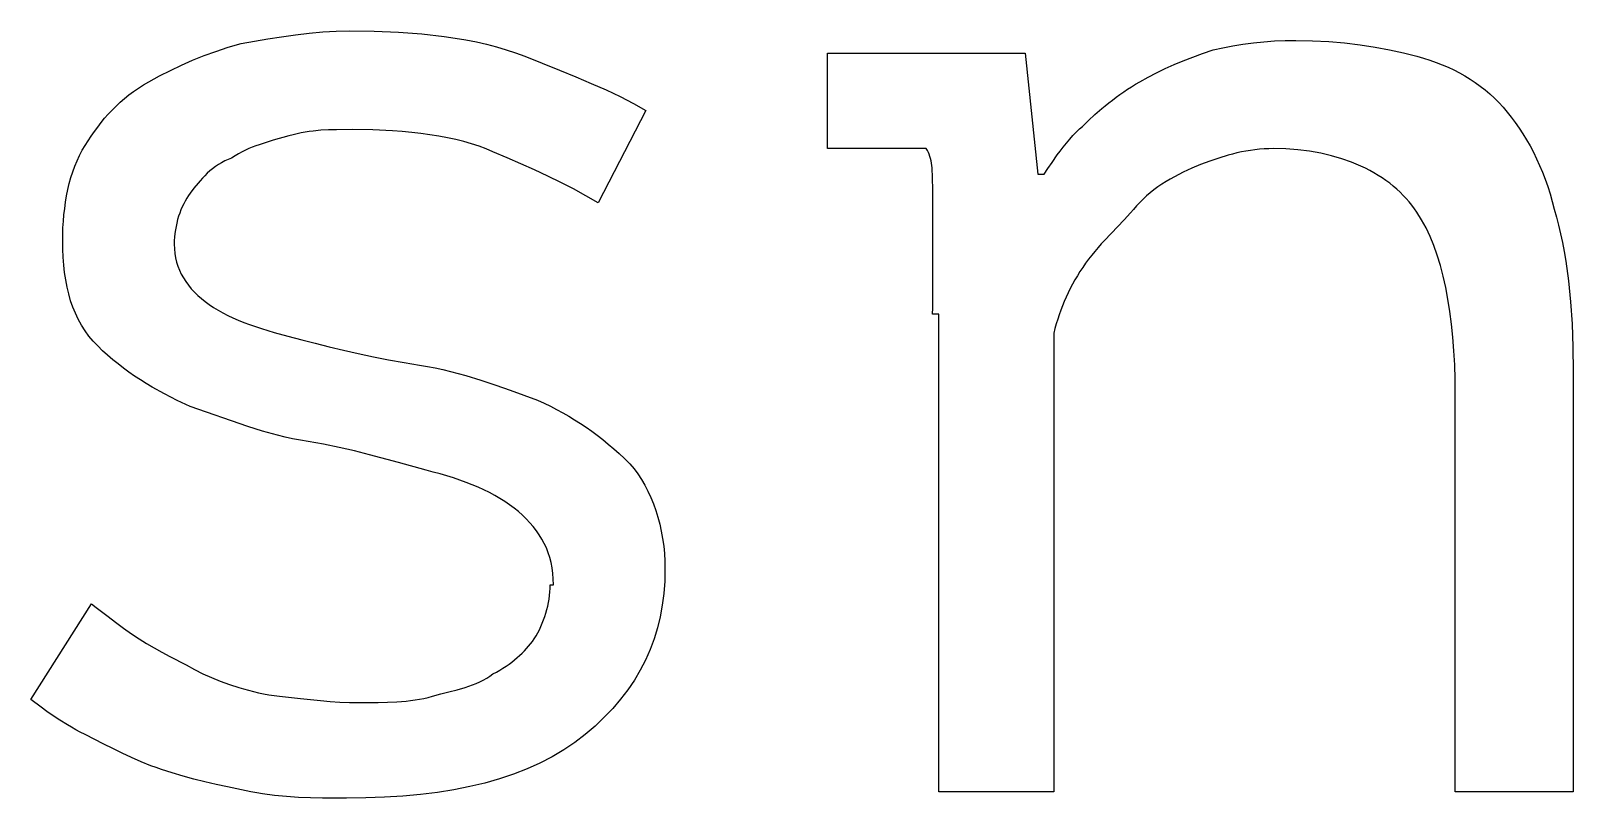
# Model space of a CAD drawing. Header units: millimetres. Extents: x 73 to 173, y -160 to -92.
# Drawn here: x 169.91 to 170.438, y -144.809 to -144.546 of the extents above; entities that cross this region are included whole.
import ezdxf

# ---------------------------------------------------------------- set-up
doc = ezdxf.new("R2010")
doc.units = ezdxf.units.MM
doc.layers.add('F.Silkscreen', color=41, linetype='CONTINUOUS', true_color=0xf2eda1)

msp = doc.modelspace()

# ---------------------------------------------------------------- linework, layer by layer
at = {"layer": 'F.Silkscreen', "linetype": 'CONTINUOUS'}
for p, q in [((169.981939, -144.550856), (169.991107, -144.549266)), ((169.991107, -144.549266), (169.995763, -144.548521)), ((169.995763, -144.548521), (170.00048, -144.547875)), ((170.00048, -144.547875), (170.005175, -144.547287)), ((170.005175, -144.547287), (170.009842, -144.546854)), ((170.009842, -144.546854), (170.014476, -144.546595)), ((170.014476, -144.546595), (170.019011, -144.546494)), ((170.019011, -144.546494), (170.027502, -144.546598)), ((170.027502, -144.546598), (170.035739, -144.546937)), ((170.035739, -144.546937), (170.043731, -144.547542)), ((170.043731, -144.547542), (170.051448, -144.548412)), ((170.051448, -144.548412), (170.055197, -144.548963)), ((170.055197, -144.548963), (170.058838, -144.549581)), ((170.058838, -144.549581), (170.062442, -144.550297)), ((170.331865, -144.550227), (170.335475, -144.549962)), ((170.335475, -144.549962), (170.339166, -144.549802)), ((170.339166, -144.549802), (170.34285, -144.549759)), ((170.34285, -144.549759), (170.348512, -144.549871)), ((170.348512, -144.549871), (170.354062, -144.550168)), ((169.965318, -144.556584), (169.969242, -144.554996)), ((169.969242, -144.554996), (169.97332, -144.553519)), ((169.97332, -144.553519), (169.977538, -144.552139)), ((169.977538, -144.552139), (169.981939, -144.550856)), ((170.062442, -144.550297), (170.06593, -144.5511)), ((170.06593, -144.5511), (170.069333, -144.551991)), ((170.069333, -144.551991), (170.072644, -144.55295)), ((170.072644, -144.55295), (170.075858, -144.554042)), ((170.075858, -144.554042), (170.078986, -144.555213)), ((170.078986, -144.555213), (170.090817, -144.559965)), ((170.182568, -144.586829), (170.182568, -144.554138)), ((170.182568, -144.554138), (170.250172, -144.554138)), ((170.250172, -144.554138), (170.254525, -144.595567)), ((170.307505, -144.555503), (170.310895, -144.55427)), ((170.310895, -144.55427), (170.314493, -144.553058)), ((170.314493, -144.553058), (170.31781, -144.552276)), ((170.31781, -144.552276), (170.321216, -144.551602)), ((170.321216, -144.551602), (170.324694, -144.551043)), ((170.324694, -144.551043), (170.328262, -144.550585)), ((170.328262, -144.550585), (170.331865, -144.550227)), ((170.354062, -144.550168), (170.359502, -144.550629)), ((170.359502, -144.550629), (170.36478, -144.55126)), ((170.36478, -144.55126), (170.369905, -144.552057)), ((170.369905, -144.552057), (170.37487, -144.55299)), ((170.37487, -144.55299), (170.379654, -144.554042)), ((170.379654, -144.554042), (170.384251, -144.555213)), ((170.384251, -144.555213), (170.386482, -144.555869)), ((169.954013, -144.561953), (169.95772, -144.560051)), ((169.95772, -144.560051), (169.961485, -144.558273)), ((169.961485, -144.558273), (169.965318, -144.556584)), ((170.090817, -144.559965), (170.096398, -144.562241)), ((170.29518, -144.560863), (170.298104, -144.559432)), ((170.298104, -144.559432), (170.301136, -144.558069)), ((170.301136, -144.558069), (170.304248, -144.556784)), ((170.304248, -144.556784), (170.307505, -144.555503)), ((170.386482, -144.555869), (170.388662, -144.556546)), ((170.388662, -144.556546), (170.390798, -144.557286)), ((170.390798, -144.557286), (170.392851, -144.558107)), ((170.392851, -144.558107), (170.39488, -144.558946)), ((170.39488, -144.558946), (170.396857, -144.559872)), ((170.396857, -144.559872), (170.398749, -144.560863)), ((169.946794, -144.566082), (169.948513, -144.564996)), ((169.948513, -144.564996), (169.950318, -144.563939)), ((169.950318, -144.563939), (169.954013, -144.561953)), ((170.096398, -144.562241), (170.101746, -144.564487)), ((170.101746, -144.564487), (170.106802, -144.566742)), ((170.285222, -144.566507), (170.286619, -144.565625)), ((170.286619, -144.565625), (170.287985, -144.564774)), ((170.287985, -144.564774), (170.289405, -144.563939)), ((170.289405, -144.563939), (170.292271, -144.56235)), ((170.292271, -144.56235), (170.29518, -144.560863)), ((170.398749, -144.560863), (170.40063, -144.561903)), ((170.40063, -144.561903), (170.402437, -144.563015)), ((170.402437, -144.563015), (170.404206, -144.564157)), ((170.404206, -144.564157), (170.405908, -144.565413)), ((170.405908, -144.565413), (170.407572, -144.566728)), ((169.939135, -144.572256), (169.940535, -144.570942)), ((169.940535, -144.570942), (169.942012, -144.569658)), ((169.942012, -144.569658), (169.943529, -144.568419)), ((169.943529, -144.568419), (169.945135, -144.567244)), ((169.945135, -144.567244), (169.946794, -144.566082)), ((170.106802, -144.566742), (170.111636, -144.56902)), ((170.111636, -144.56902), (170.116183, -144.571347)), ((170.277581, -144.572136), (170.278773, -144.571155)), ((170.278773, -144.571155), (170.280031, -144.570204)), ((170.280031, -144.570204), (170.281276, -144.569258)), ((170.281276, -144.569258), (170.28257, -144.568316)), ((170.28257, -144.568316), (170.283897, -144.567392)), ((170.283897, -144.567392), (170.285222, -144.566507)), ((170.407572, -144.566728), (170.409186, -144.56809)), ((170.409186, -144.56809), (170.410742, -144.569541)), ((170.410742, -144.569541), (170.412242, -144.57107)), ((170.412242, -144.57107), (170.413727, -144.572662)), ((169.935224, -144.576459), (169.936463, -144.575025)), ((169.936463, -144.575025), (169.937798, -144.573618)), ((169.937798, -144.573618), (169.939135, -144.572256)), ((170.120408, -144.573747), (170.104045, -144.605381)), ((170.116183, -144.571347), (170.120408, -144.573747)), ((170.27189, -144.577159), (170.274078, -144.575136)), ((170.274078, -144.575136), (170.276388, -144.573126)), ((170.276388, -144.573126), (170.277581, -144.572136)), ((170.413727, -144.572662), (170.415121, -144.574332)), ((170.415121, -144.574332), (170.416519, -144.576084)), ((170.416519, -144.576084), (170.417877, -144.5779)), ((169.930607, -144.582538), (169.931713, -144.580948)), ((169.931713, -144.580948), (169.932846, -144.579443)), ((169.932846, -144.579443), (169.934006, -144.577914)), ((169.934006, -144.577914), (169.935224, -144.576459)), ((170.00248, -144.581482), (170.00111, -144.581741)), ((170.003848, -144.581215), (170.00248, -144.581482)), ((170.005197, -144.581001), (170.003848, -144.581215)), ((170.00654, -144.580819), (170.005197, -144.581001)), ((170.009193, -144.580562), (170.00654, -144.580819)), ((170.011851, -144.580422), (170.009193, -144.580562)), ((170.014532, -144.580347), (170.011851, -144.580422)), ((170.020098, -144.580297), (170.014532, -144.580347)), ((170.027007, -144.580401), (170.020098, -144.580297)), ((170.03375, -144.580715), (170.027007, -144.580401)), ((170.037026, -144.580954), (170.03375, -144.580715)), ((170.040279, -144.581276), (170.037026, -144.580954)), ((170.043441, -144.581643), (170.040279, -144.581276)), ((170.04654, -144.582059), (170.043441, -144.581643)), ((170.266543, -144.582329), (170.267656, -144.581168)), ((170.267656, -144.581168), (170.268739, -144.580105)), ((170.268739, -144.580105), (170.269776, -144.579203)), ((170.269776, -144.579203), (170.27189, -144.577159)), ((170.417877, -144.5779), (170.419203, -144.579791)), ((170.419203, -144.579791), (170.420481, -144.581763)), ((169.927534, -144.587421), (169.928518, -144.585737)), ((169.928518, -144.585737), (169.929548, -144.584119)), ((169.929548, -144.584119), (169.930607, -144.582538)), ((169.984577, -144.586832), (169.983432, -144.587373)), ((169.985726, -144.586358), (169.984577, -144.586832)), ((169.986905, -144.585898), (169.985726, -144.586358)), ((169.988083, -144.585481), (169.986905, -144.585898)), ((169.990448, -144.58469), (169.988083, -144.585481)), ((169.99292, -144.583977), (169.990448, -144.58469)), ((169.998296, -144.582479), (169.99292, -144.583977)), ((169.999709, -144.582098), (169.998296, -144.582479)), ((170.00111, -144.581741), (169.999709, -144.582098)), ((170.049556, -144.582557), (170.04654, -144.582059)), ((170.052498, -144.583109), (170.049556, -144.582557)), ((170.055357, -144.583737), (170.052498, -144.583109)), ((170.05813, -144.584423), (170.055357, -144.583737)), ((170.060767, -144.585199), (170.05813, -144.584423)), ((170.063331, -144.586039), (170.060767, -144.585199)), ((170.065768, -144.58695), (170.063331, -144.586039)), ((170.06807, -144.587932), (170.065768, -144.58695)), ((170.21634, -144.586829), (170.182568, -144.586829)), ((170.216734, -144.587462), (170.21634, -144.586829)), ((170.26219, -144.587676), (170.263246, -144.586289)), ((170.263246, -144.586289), (170.264331, -144.584927)), ((170.264331, -144.584927), (170.265428, -144.583589)), ((170.265428, -144.583589), (170.266543, -144.582329)), ((170.331989, -144.586947), (170.3304, -144.587056)), ((170.333581, -144.586865), (170.331989, -144.586947)), ((170.335204, -144.586829), (170.333581, -144.586865)), ((170.339432, -144.586947), (170.335204, -144.586829)), ((170.343502, -144.587247), (170.339432, -144.586947)), ((170.420481, -144.581763), (170.421711, -144.583802)), ((170.421711, -144.583802), (170.422926, -144.585898)), ((170.422926, -144.585898), (170.424063, -144.588062)), ((169.925027, -144.592852), (169.925789, -144.590973)), ((169.925789, -144.590973), (169.926615, -144.589166)), ((169.926615, -144.589166), (169.927534, -144.587421)), ((169.975208, -144.591647), (169.974174, -144.592281)), ((169.976331, -144.591073), (169.975208, -144.591647)), ((169.977478, -144.590546), (169.976331, -144.591073)), ((169.978657, -144.590115), (169.977478, -144.590546)), ((169.979874, -144.589314), (169.978657, -144.590115)), ((169.98107, -144.588614), (169.979874, -144.589314)), ((169.982249, -144.587975), (169.98107, -144.588614)), ((169.983432, -144.587373), (169.982249, -144.587975)), ((170.07291, -144.589956), (170.06807, -144.587932)), ((170.077681, -144.592021), (170.07291, -144.589956)), ((170.082338, -144.594105), (170.077681, -144.592021)), ((170.217075, -144.588117), (170.216734, -144.587462)), ((170.217375, -144.588786), (170.217075, -144.588117)), ((170.217627, -144.589496), (170.217375, -144.588786)), ((170.217812, -144.590231), (170.217627, -144.589496)), ((170.218005, -144.590973), (170.217812, -144.590231)), ((170.218164, -144.591764), (170.218005, -144.590973)), ((170.218267, -144.592579), (170.218164, -144.591764)), ((170.257986, -144.593619), (170.259409, -144.591547)), ((170.259409, -144.591547), (170.261193, -144.589014)), ((170.261193, -144.589014), (170.26219, -144.587676)), ((170.313361, -144.591115), (170.310139, -144.592281)), ((170.316507, -144.590066), (170.313361, -144.591115)), ((170.319602, -144.589123), (170.316507, -144.590066)), ((170.321127, -144.588717), (170.319602, -144.589123)), ((170.322666, -144.588321), (170.321127, -144.588717)), ((170.324199, -144.587986), (170.322666, -144.588321)), ((170.325743, -144.587692), (170.324199, -144.587986)), ((170.327289, -144.587448), (170.325743, -144.587692)), ((170.328825, -144.587229), (170.327289, -144.587448)), ((170.3304, -144.587056), (170.328825, -144.587229)), ((170.347494, -144.587718), (170.343502, -144.587247)), ((170.351308, -144.588393), (170.347494, -144.587718)), ((170.354959, -144.589257), (170.351308, -144.588393)), ((170.358515, -144.590281), (170.354959, -144.589257)), ((170.361838, -144.59148), (170.358515, -144.590281)), ((170.365053, -144.592832), (170.361838, -144.59148)), ((170.424063, -144.588062), (170.425172, -144.590281)), ((170.425172, -144.590281), (170.426217, -144.592589)), ((169.923135, -144.598803), (169.923702, -144.596758)), ((169.923702, -144.596758), (169.924309, -144.594787)), ((169.924309, -144.594787), (169.925027, -144.592852)), ((169.968701, -144.596957), (169.967896, -144.597837)), ((169.969503, -144.596112), (169.968701, -144.596957)), ((169.970361, -144.59528), (169.969503, -144.596112)), ((169.971258, -144.594483), (169.970361, -144.59528)), ((169.972169, -144.593709), (169.971258, -144.594483)), ((169.973131, -144.592968), (169.972169, -144.593709)), ((169.974174, -144.592281), (169.973131, -144.592968)), ((170.086877, -144.596245), (170.082338, -144.594105)), ((170.091327, -144.598419), (170.086877, -144.596245)), ((170.218349, -144.593396), (170.218267, -144.592579)), ((170.218411, -144.594251), (170.218349, -144.593396)), ((170.218502, -144.596031), (170.218411, -144.594251)), ((170.218528, -144.597918), (170.218502, -144.596031)), ((170.254525, -144.595567), (170.256713, -144.595567)), ((170.256713, -144.595567), (170.257986, -144.593619)), ((170.299853, -144.597308), (170.298406, -144.598141)), ((170.301306, -144.596473), (170.299853, -144.597308)), ((170.302786, -144.595703), (170.301306, -144.596473)), ((170.30427, -144.594954), (170.302786, -144.595703)), ((170.307235, -144.593562), (170.30427, -144.594954)), ((170.310139, -144.592281), (170.307235, -144.593562)), ((170.366583, -144.593562), (170.365053, -144.592832)), ((170.368075, -144.594347), (170.366583, -144.593562)), ((170.369541, -144.595141), (170.368075, -144.594347)), ((170.370937, -144.595984), (170.369541, -144.595141)), ((170.372309, -144.596867), (170.370937, -144.595984)), ((170.373637, -144.59778), (170.372309, -144.596867)), ((170.426217, -144.592589), (170.427188, -144.594929)), ((170.427188, -144.594929), (170.428116, -144.597346)), ((170.428116, -144.597346), (170.428996, -144.599815)), ((169.922218, -144.602989), (169.92265, -144.600877)), ((169.92265, -144.600877), (169.923135, -144.598803)), ((169.964493, -144.602104), (169.963877, -144.602941)), ((169.965759, -144.600412), (169.964493, -144.602104)), ((169.967178, -144.598681), (169.965759, -144.600412)), ((169.967896, -144.597837), (169.967178, -144.598681)), ((170.095682, -144.600635), (170.091327, -144.598419)), ((170.099895, -144.602973), (170.095682, -144.600635)), ((170.218544, -144.599914), (170.218528, -144.597918)), ((170.218544, -144.615178), (170.218544, -144.599914)), ((170.292957, -144.601963), (170.291711, -144.602995)), ((170.294264, -144.600939), (170.292957, -144.601963)), ((170.295612, -144.599965), (170.294264, -144.600939)), ((170.296993, -144.599028), (170.295612, -144.599965)), ((170.298406, -144.598141), (170.296993, -144.599028)), ((170.374916, -144.598721), (170.373637, -144.59778)), ((170.376135, -144.599712), (170.374916, -144.598721)), ((170.377355, -144.600729), (170.376135, -144.599712)), ((170.378458, -144.601767), (170.377355, -144.600729)), ((170.379537, -144.602849), (170.378458, -144.601767)), ((170.428996, -144.599815), (170.429775, -144.602341)), ((170.429775, -144.602341), (170.430494, -144.604933)), ((169.921302, -144.609504), (169.921556, -144.607319)), ((169.921556, -144.607319), (169.921841, -144.605136)), ((169.921841, -144.605136), (169.922218, -144.602989)), ((169.96134, -144.607821), (169.960915, -144.608888)), ((169.961785, -144.606753), (169.96134, -144.607821)), ((169.96227, -144.605752), (169.961785, -144.606753)), ((169.962777, -144.604778), (169.96227, -144.605752)), ((169.963334, -144.603839), (169.962777, -144.604778)), ((169.963877, -144.602941), (169.963334, -144.603839)), ((170.104045, -144.605381), (170.099895, -144.602973)), ((170.287297, -144.60767), (170.286227, -144.608872)), ((170.288319, -144.606468), (170.287297, -144.60767)), ((170.289369, -144.605262), (170.288319, -144.606468)), ((170.290517, -144.604109), (170.289369, -144.605262)), ((170.291711, -144.602995), (170.290517, -144.604109)), ((170.3806, -144.603956), (170.379537, -144.602849)), ((170.381576, -144.605091), (170.3806, -144.603956)), ((170.382536, -144.606242), (170.381576, -144.605091)), ((170.38343, -144.60741), (170.382536, -144.606242)), ((170.384251, -144.60864), (170.38343, -144.60741)), ((170.430494, -144.604933), (170.431154, -144.607561)), ((170.431154, -144.607561), (170.431956, -144.610262)), ((169.920975, -144.613948), (169.921142, -144.611718)), ((169.921142, -144.611718), (169.921302, -144.609504)), ((169.959908, -144.61231), (169.959668, -144.613468)), ((169.96018, -144.611147), (169.959908, -144.61231)), ((169.960552, -144.610017), (169.96018, -144.611147)), ((169.960915, -144.608888), (169.960552, -144.610017)), ((170.284054, -144.611211), (170.279598, -144.615868)), ((170.286227, -144.608872), (170.284054, -144.611211)), ((170.385841, -144.611199), (170.384251, -144.60864)), ((170.38734, -144.613948), (170.385841, -144.611199)), ((170.431956, -144.610262), (170.432683, -144.61307)), ((170.432683, -144.61307), (170.433384, -144.615974)), ((169.920867, -144.61846), (169.920905, -144.616202)), ((169.920928, -144.621277), (169.920867, -144.61846)), ((169.920905, -144.616202), (169.920975, -144.613948)), ((169.95907, -144.618312), (169.959029, -144.619542)), ((169.959139, -144.617108), (169.95907, -144.618312)), ((169.959263, -144.615872), (169.959139, -144.617108)), ((169.959438, -144.61468), (169.959263, -144.615872)), ((169.959668, -144.613468), (169.959438, -144.61468)), ((170.218544, -144.641352), (170.218544, -144.615178)), ((170.277353, -144.618255), (170.276241, -144.619471)), ((170.279598, -144.615868), (170.277353, -144.618255)), ((170.388713, -144.616904), (170.38734, -144.613948)), ((170.389984, -144.620043), (170.388713, -144.616904)), ((170.433384, -144.615974), (170.434016, -144.619001)), ((169.921033, -144.624034), (169.920928, -144.621277)), ((169.959029, -144.619542), (169.9591, -144.621148)), ((169.9591, -144.621148), (169.95925, -144.622719)), ((169.95925, -144.622719), (169.959511, -144.624237)), ((170.272965, -144.623318), (170.271909, -144.62466)), ((170.274043, -144.622017), (170.272965, -144.623318)), ((170.275125, -144.620721), (170.274043, -144.622017)), ((170.276241, -144.619471), (170.275125, -144.620721)), ((170.391152, -144.623365), (170.389984, -144.620043)), ((170.392242, -144.626873), (170.391152, -144.623365)), ((170.434016, -144.619001), (170.4346, -144.62212)), ((170.4346, -144.62212), (170.435127, -144.625338)), ((169.921239, -144.626695), (169.921033, -144.624034)), ((169.921521, -144.629294), (169.921239, -144.626695)), ((169.959511, -144.624237), (169.959847, -144.625692)), ((169.959847, -144.625692), (169.960286, -144.627112)), ((169.960286, -144.627112), (169.960819, -144.628493)), ((169.960819, -144.628493), (169.961466, -144.629814)), ((170.268922, -144.628956), (170.268041, -144.630396)), ((170.269883, -144.627528), (170.268922, -144.628956)), ((170.270889, -144.626079), (170.269883, -144.627528)), ((170.271909, -144.62466), (170.270889, -144.626079)), ((170.393216, -144.630561), (170.392242, -144.626873)), ((170.435127, -144.625338), (170.436051, -144.632091)), ((169.921905, -144.631801), (169.921521, -144.629294)), ((169.922378, -144.634256), (169.921905, -144.631801)), ((169.922941, -144.636602), (169.922378, -144.634256)), ((169.961466, -144.629814), (169.962172, -144.631127)), ((169.962172, -144.631127), (169.962991, -144.632378)), ((169.962991, -144.632378), (169.963877, -144.633622)), ((169.963877, -144.633622), (169.964857, -144.634802)), ((170.26637, -144.633276), (170.265596, -144.634724)), ((170.267182, -144.631811), (170.26637, -144.633276)), ((170.268041, -144.630396), (170.267182, -144.631811)), ((170.394097, -144.634394), (170.393216, -144.630561)), ((170.39485, -144.63842), (170.394097, -144.634394)), ((170.436051, -144.632091), (170.43678, -144.639248)), ((169.923593, -144.638912), (169.922941, -144.636602)), ((169.924369, -144.641126), (169.923593, -144.638912)), ((169.964857, -144.634802), (169.965958, -144.635959)), ((169.965958, -144.635959), (169.967083, -144.63708)), ((169.967083, -144.63708), (169.968335, -144.638168)), ((169.968335, -144.638168), (169.969632, -144.639215)), ((169.969632, -144.639215), (169.971041, -144.640271)), ((170.263558, -144.639141), (170.262953, -144.640664)), ((170.264203, -144.63767), (170.263558, -144.639141)), ((170.264882, -144.636196), (170.264203, -144.63767)), ((170.265596, -144.634724), (170.264882, -144.636196)), ((170.395509, -144.642603), (170.39485, -144.63842)), ((170.43678, -144.639248), (170.437298, -144.646809)), ((169.925236, -144.643233), (169.924369, -144.641126)), ((169.926221, -144.645292), (169.925236, -144.643233)), ((169.971041, -144.640271), (169.972506, -144.641263)), ((169.972506, -144.641263), (169.974034, -144.642212)), ((169.974034, -144.642212), (169.975661, -144.643097)), ((169.975661, -144.643097), (169.977351, -144.643973)), ((169.977351, -144.643973), (169.979095, -144.644809)), ((169.979095, -144.644809), (169.980947, -144.645602)), ((170.218528, -144.643532), (170.218544, -144.641352)), ((170.220699, -144.643532), (170.218528, -144.643532)), ((170.220699, -144.807089), (170.220699, -144.643532)), ((170.261828, -144.643718), (170.261314, -144.645273)), ((170.262356, -144.642195), (170.261828, -144.643718)), ((170.262953, -144.640664), (170.262356, -144.642195)), ((170.396089, -144.646918), (170.395509, -144.642603)), ((169.927324, -144.647272), (169.926221, -144.645292)), ((169.928528, -144.649188), (169.927324, -144.647272)), ((169.929855, -144.651007), (169.928528, -144.649188)), ((169.980947, -144.645602), (169.982842, -144.646365)), ((169.982842, -144.646365), (169.984799, -144.647066)), ((169.984799, -144.647066), (169.986841, -144.647786)), ((169.986841, -144.647786), (169.988916, -144.648462)), ((169.988916, -144.648462), (169.993272, -144.649761)), ((169.993272, -144.649761), (169.997864, -144.65102)), ((170.260394, -144.648454), (170.259982, -144.650085)), ((170.259982, -144.650085), (170.259982, -144.807089)), ((170.260844, -144.646836), (170.260394, -144.648454)), ((170.261314, -144.645273), (170.260844, -144.646836)), ((170.396546, -144.651417), (170.396089, -144.646918)), ((170.437298, -144.646809), (170.437598, -144.654784)), ((169.931308, -144.652762), (169.929855, -144.651007)), ((169.932866, -144.654421), (169.931308, -144.652762)), ((169.934536, -144.656042), (169.932866, -144.654421)), ((169.997864, -144.65102), (170.002652, -144.652262)), ((170.002652, -144.652262), (170.007256, -144.653482)), ((170.007256, -144.653482), (170.012026, -144.654691)), ((170.012026, -144.654691), (170.01695, -144.655876)), ((170.396885, -144.656042), (170.396546, -144.651417)), ((170.437598, -144.654784), (170.437687, -144.663167)), ((169.936241, -144.657608), (169.934536, -144.656042)), ((169.938003, -144.65912), (169.936241, -144.657608)), ((169.939804, -144.660574), (169.938003, -144.65912)), ((169.941656, -144.662019), (169.939804, -144.660574)), ((170.01695, -144.655876), (170.022007, -144.657031)), ((170.022007, -144.657031), (170.027169, -144.658116)), ((170.027169, -144.658116), (170.0324, -144.659162)), ((170.0324, -144.659162), (170.037687, -144.660102)), ((170.037687, -144.660102), (170.04299, -144.66099)), ((170.397159, -144.660821), (170.396885, -144.656042)), ((170.397307, -144.665739), (170.397159, -144.660821)), ((169.943548, -144.66339), (169.941656, -144.662019)), ((169.945491, -144.664736), (169.943548, -144.66339)), ((169.947462, -144.666028), (169.945491, -144.664736)), ((169.949456, -144.667267), (169.947462, -144.666028)), ((170.04299, -144.66099), (170.045655, -144.661424)), ((170.045655, -144.661424), (170.048307, -144.661944)), ((170.048307, -144.661944), (170.050948, -144.662525)), ((170.050948, -144.662525), (170.053592, -144.663167)), ((170.053592, -144.663167), (170.058822, -144.664576)), ((170.058822, -144.664576), (170.063969, -144.666152)), ((170.397344, -144.670774), (170.397307, -144.665739)), ((170.437687, -144.663167), (170.437687, -144.807089)), ((169.951509, -144.668495), (169.949456, -144.667267)), ((169.955738, -144.670842), (169.951509, -144.668495)), ((169.960053, -144.673061), (169.955738, -144.670842)), ((170.063969, -144.666152), (170.069047, -144.667848)), ((170.069047, -144.667848), (170.07397, -144.669563)), ((170.07397, -144.669563), (170.083336, -144.672961)), ((170.397344, -144.807089), (170.397344, -144.670774)), ((169.964493, -144.67515), (169.960053, -144.673061)), ((169.984261, -144.681974), (169.964493, -144.67515)), ((170.083336, -144.672961), (170.085567, -144.673999)), ((170.085567, -144.673999), (170.087731, -144.675083)), ((170.087731, -144.675083), (170.089865, -144.676161)), ((170.089865, -144.676161), (170.091961, -144.677311)), ((169.98929, -144.683539), (169.984261, -144.681974)), ((170.091961, -144.677311), (170.094004, -144.678473)), ((170.094004, -144.678473), (170.096039, -144.679681)), ((170.096039, -144.679681), (170.098002, -144.68093)), ((170.098002, -144.68093), (170.099974, -144.682235)), ((169.994392, -144.684968), (169.98929, -144.683539)), ((169.99697, -144.685599), (169.994392, -144.684968)), ((169.999556, -144.686179), (169.99697, -144.685599)), ((170.002199, -144.686705), (169.999556, -144.686179)), ((170.004839, -144.687146), (170.002199, -144.686705)), ((170.010146, -144.688057), (170.004839, -144.687146)), ((170.099974, -144.682235), (170.101897, -144.68359)), ((170.101897, -144.68359), (170.103799, -144.685004)), ((170.103799, -144.685004), (170.105689, -144.686458)), ((170.105689, -144.686458), (170.107565, -144.687999)), ((170.015437, -144.689133), (170.010146, -144.688057)), ((170.020661, -144.690356), (170.015437, -144.689133)), ((170.025837, -144.691658), (170.020661, -144.690356)), ((170.035807, -144.694369), (170.025837, -144.691658)), ((170.107565, -144.687999), (170.109421, -144.689586)), ((170.109421, -144.689586), (170.111262, -144.691253)), ((170.111262, -144.691253), (170.113121, -144.692977)), ((170.045183, -144.696971), (170.035807, -144.694369)), ((170.047603, -144.697588), (170.045183, -144.696971)), ((170.049986, -144.698242), (170.047603, -144.697588)), ((170.113121, -144.692977), (170.114934, -144.694772)), ((170.114934, -144.694772), (170.116353, -144.696468)), ((170.116353, -144.696468), (170.117655, -144.698256)), ((170.052283, -144.698929), (170.049986, -144.698242)), ((170.054559, -144.699623), (170.052283, -144.698929)), ((170.056777, -144.700379), (170.054559, -144.699623)), ((170.058921, -144.701157), (170.056777, -144.700379)), ((170.061002, -144.701967), (170.058921, -144.701157)), ((170.063039, -144.702813), (170.061002, -144.701967)), ((170.06498, -144.703703), (170.063039, -144.702813)), ((170.117655, -144.698256), (170.118886, -144.700126)), ((170.118886, -144.700126), (170.12004, -144.702094)), ((170.12004, -144.702094), (170.121126, -144.704137)), ((170.066886, -144.704646), (170.06498, -144.703703)), ((170.068729, -144.705606), (170.066886, -144.704646)), ((170.070472, -144.70663), (170.068729, -144.705606)), ((170.072155, -144.707679), (170.070472, -144.70663)), ((170.073759, -144.70879), (170.072155, -144.707679)), ((170.121126, -144.704137), (170.122089, -144.706266)), ((170.122089, -144.706266), (170.122995, -144.708459)), ((170.07533, -144.709919), (170.073759, -144.70879)), ((170.076792, -144.711133), (170.07533, -144.709919)), ((170.078165, -144.712371), (170.076792, -144.711133)), ((170.079499, -144.713625), (170.078165, -144.712371)), ((170.080736, -144.714936), (170.079499, -144.713625)), ((170.122995, -144.708459), (170.123813, -144.710711)), ((170.123813, -144.710711), (170.124531, -144.713054)), ((170.124531, -144.713054), (170.125152, -144.715452)), ((170.081884, -144.716289), (170.080736, -144.714936)), ((170.082967, -144.717672), (170.081884, -144.716289)), ((170.08392, -144.719067), (170.082967, -144.717672)), ((170.125152, -144.715452), (170.125697, -144.71788)), ((170.125697, -144.71788), (170.126155, -144.720389)), ((170.084841, -144.720535), (170.08392, -144.719067)), ((170.085636, -144.722027), (170.084841, -144.720535)), ((170.086377, -144.723602), (170.085636, -144.722027)), ((170.087011, -144.725215), (170.086377, -144.723602)), ((170.126155, -144.720389), (170.126502, -144.722932)), ((170.126502, -144.722932), (170.126749, -144.725515)), ((170.087544, -144.726873), (170.087011, -144.725215)), ((170.087982, -144.728618), (170.087544, -144.726873)), ((170.088349, -144.730416), (170.087982, -144.728618)), ((170.126749, -144.725515), (170.126908, -144.728119)), ((170.126908, -144.728119), (170.126954, -144.730754)), ((170.088565, -144.732279), (170.088349, -144.730416)), ((170.088739, -144.73421), (170.088565, -144.732279)), ((170.088786, -144.736201), (170.088739, -144.73421)), ((170.126954, -144.730754), (170.126852, -144.735001)), ((170.087307, -144.741102), (170.087484, -144.739893)), ((170.087484, -144.739893), (170.087607, -144.738665)), ((170.087607, -144.738665), (170.08768, -144.737446)), ((170.08768, -144.737446), (170.087704, -144.736201)), ((170.087704, -144.736201), (170.088786, -144.736201)), ((170.126547, -144.73914), (170.126039, -144.743183)), ((170.126852, -144.735001), (170.126547, -144.73914)), ((169.909978, -144.775462), (169.930695, -144.742741)), ((169.930695, -144.742741), (169.93234, -144.744005)), ((169.93234, -144.744005), (169.936404, -144.747107)), ((170.086206, -144.745879), (170.086546, -144.744707)), ((170.086546, -144.744707), (170.086834, -144.743521)), ((170.086834, -144.743521), (170.087096, -144.742311)), ((170.087096, -144.742311), (170.087307, -144.741102)), ((170.126039, -144.743183), (170.125302, -144.747133)), ((169.936404, -144.747107), (169.938992, -144.749029)), ((169.938992, -144.749029), (169.941726, -144.75104)), ((170.083967, -144.751573), (170.084483, -144.750488)), ((170.084483, -144.750488), (170.084973, -144.749349)), ((170.084973, -144.749349), (170.085422, -144.748214)), ((170.085422, -144.748214), (170.085813, -144.747066)), ((170.085813, -144.747066), (170.086206, -144.745879)), ((170.125302, -144.747133), (170.124365, -144.750976)), ((169.941726, -144.75104), (169.94445, -144.752988)), ((169.94445, -144.752988), (169.947045, -144.754734)), ((169.947045, -144.754734), (169.948296, -144.755559)), ((169.948296, -144.755559), (169.949551, -144.75634)), ((170.080967, -144.756397), (170.081619, -144.755576)), ((170.081619, -144.755576), (170.082241, -144.754734)), ((170.082241, -144.754734), (170.082845, -144.753709)), ((170.082845, -144.753709), (170.083411, -144.752655)), ((170.083411, -144.752655), (170.083967, -144.751573)), ((170.123215, -144.754734), (170.121839, -144.758406)), ((170.124365, -144.750976), (170.123215, -144.754734)), ((169.949551, -144.75634), (169.952142, -144.757842)), ((169.952142, -144.757842), (169.9548, -144.759306)), ((169.9548, -144.759306), (169.957546, -144.760744)), ((169.957546, -144.760744), (169.963155, -144.763653)), ((170.076375, -144.761153), (170.077227, -144.760383)), ((170.077227, -144.760383), (170.07806, -144.759614)), ((170.07806, -144.759614), (170.07884, -144.758807)), ((170.07884, -144.758807), (170.079551, -144.757995)), ((170.079551, -144.757995), (170.080282, -144.757207)), ((170.080282, -144.757207), (170.080967, -144.756397)), ((170.121839, -144.758406), (170.120273, -144.761969)), ((169.963155, -144.763653), (169.965992, -144.765159)), ((169.965992, -144.765159), (169.968848, -144.766746)), ((170.06807, -144.766746), (170.06929, -144.766129)), ((170.06929, -144.766129), (170.070434, -144.765464)), ((170.070434, -144.765464), (170.071525, -144.764794)), ((170.071525, -144.764794), (170.072593, -144.76411)), ((170.072593, -144.76411), (170.073594, -144.76338)), ((170.073594, -144.76338), (170.074564, -144.762659)), ((170.074564, -144.762659), (170.075477, -144.761913)), ((170.075477, -144.761913), (170.076375, -144.761153)), ((170.118483, -144.765449), (170.116465, -144.768853)), ((170.120273, -144.761969), (170.118483, -144.765449)), ((169.968848, -144.766746), (169.971758, -144.76796)), ((169.971758, -144.76796), (169.974774, -144.76916)), ((169.974774, -144.76916), (169.977903, -144.770323)), ((169.977903, -144.770323), (169.981125, -144.771371)), ((169.981125, -144.771371), (169.982759, -144.771874)), ((170.055811, -144.772135), (170.058535, -144.771371)), ((170.058535, -144.771371), (170.059842, -144.770945)), ((170.059842, -144.770945), (170.061125, -144.770513)), ((170.061125, -144.770513), (170.062391, -144.769988)), ((170.062391, -144.769988), (170.063608, -144.769479)), ((170.063608, -144.769479), (170.064789, -144.768867)), ((170.064789, -144.768867), (170.065942, -144.768225)), ((170.065942, -144.768225), (170.067029, -144.767538)), ((170.067029, -144.767538), (170.06807, -144.766746)), ((170.116465, -144.768853), (170.114223, -144.772157)), ((169.913495, -144.778098), (169.909978, -144.775462)), ((169.982759, -144.771874), (169.984438, -144.772343)), ((169.984438, -144.772343), (169.986148, -144.772774)), ((169.986148, -144.772774), (169.987874, -144.77319)), ((169.987874, -144.77319), (169.989609, -144.773546)), ((169.989609, -144.773546), (169.991413, -144.773877)), ((169.991413, -144.773877), (169.993196, -144.774142)), ((169.993196, -144.774142), (169.995024, -144.774386)), ((169.995024, -144.774386), (170.002204, -144.775184)), ((170.002204, -144.775184), (170.009042, -144.77587)), ((170.009042, -144.77587), (170.012412, -144.776137)), ((170.012412, -144.776137), (170.015724, -144.776377)), ((170.015724, -144.776377), (170.019011, -144.776506)), ((170.019011, -144.776506), (170.022273, -144.776559)), ((170.022273, -144.776559), (170.028786, -144.77653)), ((170.028786, -144.77653), (170.032038, -144.776447)), ((170.032038, -144.776447), (170.035235, -144.776283)), ((170.035235, -144.776283), (170.03837, -144.776009)), ((170.03837, -144.776009), (170.039913, -144.775848)), ((170.039913, -144.775848), (170.04144, -144.775622)), ((170.04144, -144.775622), (170.042947, -144.775398)), ((170.042947, -144.775398), (170.04443, -144.775112)), ((170.04443, -144.775112), (170.045908, -144.774768)), ((170.045908, -144.774768), (170.047358, -144.774386)), ((170.047358, -144.774386), (170.05021, -144.773592)), ((170.05021, -144.773592), (170.05305, -144.772873)), ((170.05305, -144.772873), (170.055811, -144.772135)), ((170.111784, -144.775384), (170.109099, -144.778513)), ((170.114223, -144.772157), (170.111784, -144.775384)), ((169.915456, -144.779558), (169.913495, -144.778098)), ((169.917592, -144.781056), (169.915456, -144.779558)), ((169.919951, -144.782611), (169.917592, -144.781056)), ((170.10618, -144.781568), (170.103037, -144.784559)), ((170.109099, -144.778513), (170.10618, -144.781568)), ((169.922551, -144.784184), (169.919951, -144.782611)), ((169.92393, -144.785015), (169.922551, -144.784184)), ((169.925381, -144.785827), (169.92393, -144.785015)), ((169.926909, -144.786628), (169.925381, -144.785827)), ((169.928515, -144.787444), (169.926909, -144.786628)), ((169.9349, -144.790725), (169.928515, -144.787444)), ((170.099695, -144.787444), (170.096116, -144.790213)), ((170.103037, -144.784559), (170.099695, -144.787444)), ((169.938027, -144.792313), (169.9349, -144.790725)), ((169.941185, -144.793853), (169.938027, -144.792313)), ((170.092339, -144.792774), (170.088361, -144.795118)), ((170.096116, -144.790213), (170.092339, -144.792774)), ((169.944391, -144.795361), (169.941185, -144.793853)), ((169.947677, -144.796825), (169.944391, -144.795361)), ((169.951086, -144.798178), (169.947677, -144.796825)), ((170.084163, -144.797305), (170.079758, -144.799268)), ((170.088361, -144.795118), (170.084163, -144.797305)), ((169.952871, -144.798818), (169.951086, -144.798178)), ((169.954674, -144.79947), (169.952871, -144.798818)), ((169.958358, -144.80062), (169.954674, -144.79947)), ((169.962072, -144.801711), (169.958358, -144.80062)), ((169.965765, -144.802742), (169.962072, -144.801711)), ((169.969537, -144.803663), (169.965765, -144.802742)), ((170.070358, -144.802677), (170.065353, -144.804083)), ((170.075147, -144.801059), (170.070358, -144.802677)), ((170.079758, -144.799268), (170.075147, -144.801059)), ((169.97335, -144.804572), (169.969537, -144.803663)), ((169.977219, -144.805424), (169.97335, -144.804572)), ((169.985216, -144.807089), (169.977219, -144.805424)), ((169.987258, -144.807462), (169.985216, -144.807089)), ((169.98929, -144.807807), (169.987258, -144.807462)), ((169.993394, -144.808347), (169.98929, -144.807807)), ((169.997486, -144.808733), (169.993394, -144.808347)), ((170.037238, -144.808554), (170.030996, -144.808959)), ((170.043257, -144.808008), (170.037238, -144.808554)), ((170.049083, -144.807282), (170.043257, -144.808008)), ((170.054717, -144.806388), (170.049083, -144.807282)), ((170.060138, -144.805333), (170.054717, -144.806388)), ((170.065353, -144.804083), (170.060138, -144.805333)), ((170.259982, -144.807089), (170.220699, -144.807089)), ((170.437687, -144.807089), (170.397344, -144.807089)), ((170.001574, -144.809002), (169.997486, -144.808733)), ((170.005659, -144.809156), (170.001574, -144.809002)), ((170.009739, -144.809229), (170.005659, -144.809156)), ((170.017926, -144.809277), (170.009739, -144.809229)), ((170.024569, -144.80918), (170.017926, -144.809277)), ((170.030996, -144.808959), (170.024569, -144.80918))]:
    msp.add_line(p, q, dxfattribs=at)

doc.saveas('drawing.dxf')
